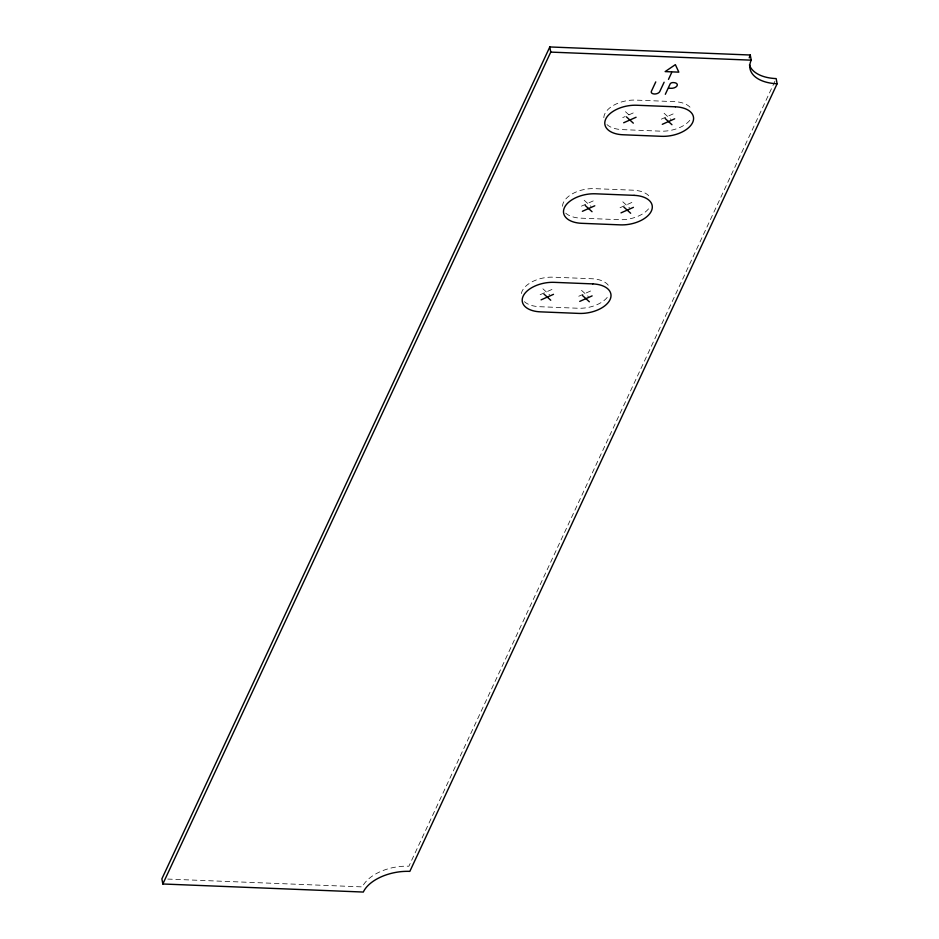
<?xml version="1.0" encoding="UTF-8"?>
<svg xmlns="http://www.w3.org/2000/svg" width="939" height="939" viewBox="0 0 939 939"><rect width="100%" height="100%" fill="white"/><g stroke="black" fill="none" stroke-linecap="round" stroke-linejoin="round"><path stroke-width="0.7" stroke-dasharray="4.7 3.52" d="M774.921 81.259L408.899 866.216A38.076 21.444 -10.4 0 0 362.36 886.897L167.741 879.068M622.721 117.61L625.198 116.506M628.919 114.851L635.128 112.093M661.338 119.159L673.756 113.642M581.429 206.157L593.835 200.641M620.057 207.707L632.463 202.19M540.136 294.705L552.555 289.189M578.764 296.255L591.171 290.738M664.096 113.255L670.998 119.546M625.468 111.706L631.513 117.211M622.803 201.803L629.705 208.094M584.187 200.253L591.089 206.545M581.511 290.351L588.424 296.642M542.895 288.801L549.796 295.092M524.408 301.689A25.388 14.296 -10.4 0 0 539.467 306.701L578.084 308.25A25.388 14.296 -10.4 0 0 609.106 294.47M521.38 293.555A25.388 14.296 -10.4 0 1 553.224 277.181L591.852 278.742A25.388 14.296 -10.4 0 1 609.317 286.958M606.993 124.605A25.388 14.296 -10.4 0 0 622.041 129.605L660.669 131.167A25.388 14.296 -10.4 0 0 691.186 118.337M603.824 117.739A25.388 14.296 -10.4 0 1 635.809 100.097L674.425 101.647A25.388 14.296 -10.4 0 1 691.89 109.863M565.701 213.141A25.388 14.296 -10.4 0 0 580.748 218.153L619.376 219.703A25.388 14.296 -10.4 0 0 650.398 205.923M562.531 206.275A25.388 14.296 -10.4 0 1 594.516 188.645L633.144 190.194A25.388 14.296 -10.4 0 1 650.598 198.411"/><path stroke-width="1.41" d="M777.116 83.759A38.076 21.444 -10.4 0 1 751.223 60.166L750.273 55.014L549.808 46.95L161.884 878.834L162.834 883.986L363.311 892.05A38.076 21.444 -10.4 0 1 409.838 871.369L777.116 83.759L776.166 78.594A38.076 21.444 -10.4 0 1 749.439 64.932M162.834 883.986L550.747 52.103L549.808 46.95M655.762 81.893L651.396 91.271A4.39 2.477 -10.4 0 0 654.377 93.994A4.39 2.477 -10.4 0 0 659.741 91.599L664.119 82.221M668.486 79.392L671.995 71.869L678.827 72.15L675.364 64.638L665.152 71.599L671.502 71.857M665.317 94.299L670.176 83.876A2.383 1.338 -10.4 0 1 673.087 82.585L673.791 82.609A4.895 2.758 -10.4 0 1 677.125 85.649A4.895 2.758 -10.4 0 1 671.139 88.301L668.65 88.207M623.672 122.763L636.079 117.258M662.288 124.324L674.695 118.807M582.38 211.31L594.786 205.794M620.996 212.871L633.414 207.355M541.087 299.858L553.494 294.341M579.715 301.407L592.122 295.891M550.747 52.103L751.223 60.166M665.047 118.42L671.948 124.711M626.419 116.87L633.32 123.162M623.754 206.967L630.656 213.259M585.126 205.406L592.028 211.698M582.462 295.503L589.363 301.795M543.845 293.954L550.747 300.245M749.24 57.889A38.076 21.444 -10.4 0 1 750.273 55.014M675.376 106.8L636.748 105.25A25.388 14.296 -10.4 0 0 605.737 119.042A25.388 14.296 -10.4 0 0 622.991 134.77L661.608 136.319A25.388 14.296 -10.4 0 0 692.63 122.528A25.388 14.296 -10.4 0 0 675.376 106.8M634.083 195.347L595.467 193.798A25.388 14.296 -10.4 0 0 564.445 207.589A25.388 14.296 -10.4 0 0 581.699 223.318L620.327 224.867A25.388 14.296 -10.4 0 0 651.349 211.075A25.388 14.296 -10.4 0 0 634.083 195.347M592.791 283.895L554.174 282.346A25.388 14.296 -10.4 0 0 523.152 296.125A25.388 14.296 -10.4 0 0 540.406 311.854L579.034 313.415A25.388 14.296 -10.4 0 0 610.057 299.623A25.388 14.296 -10.4 0 0 592.791 283.895"/></g></svg>
